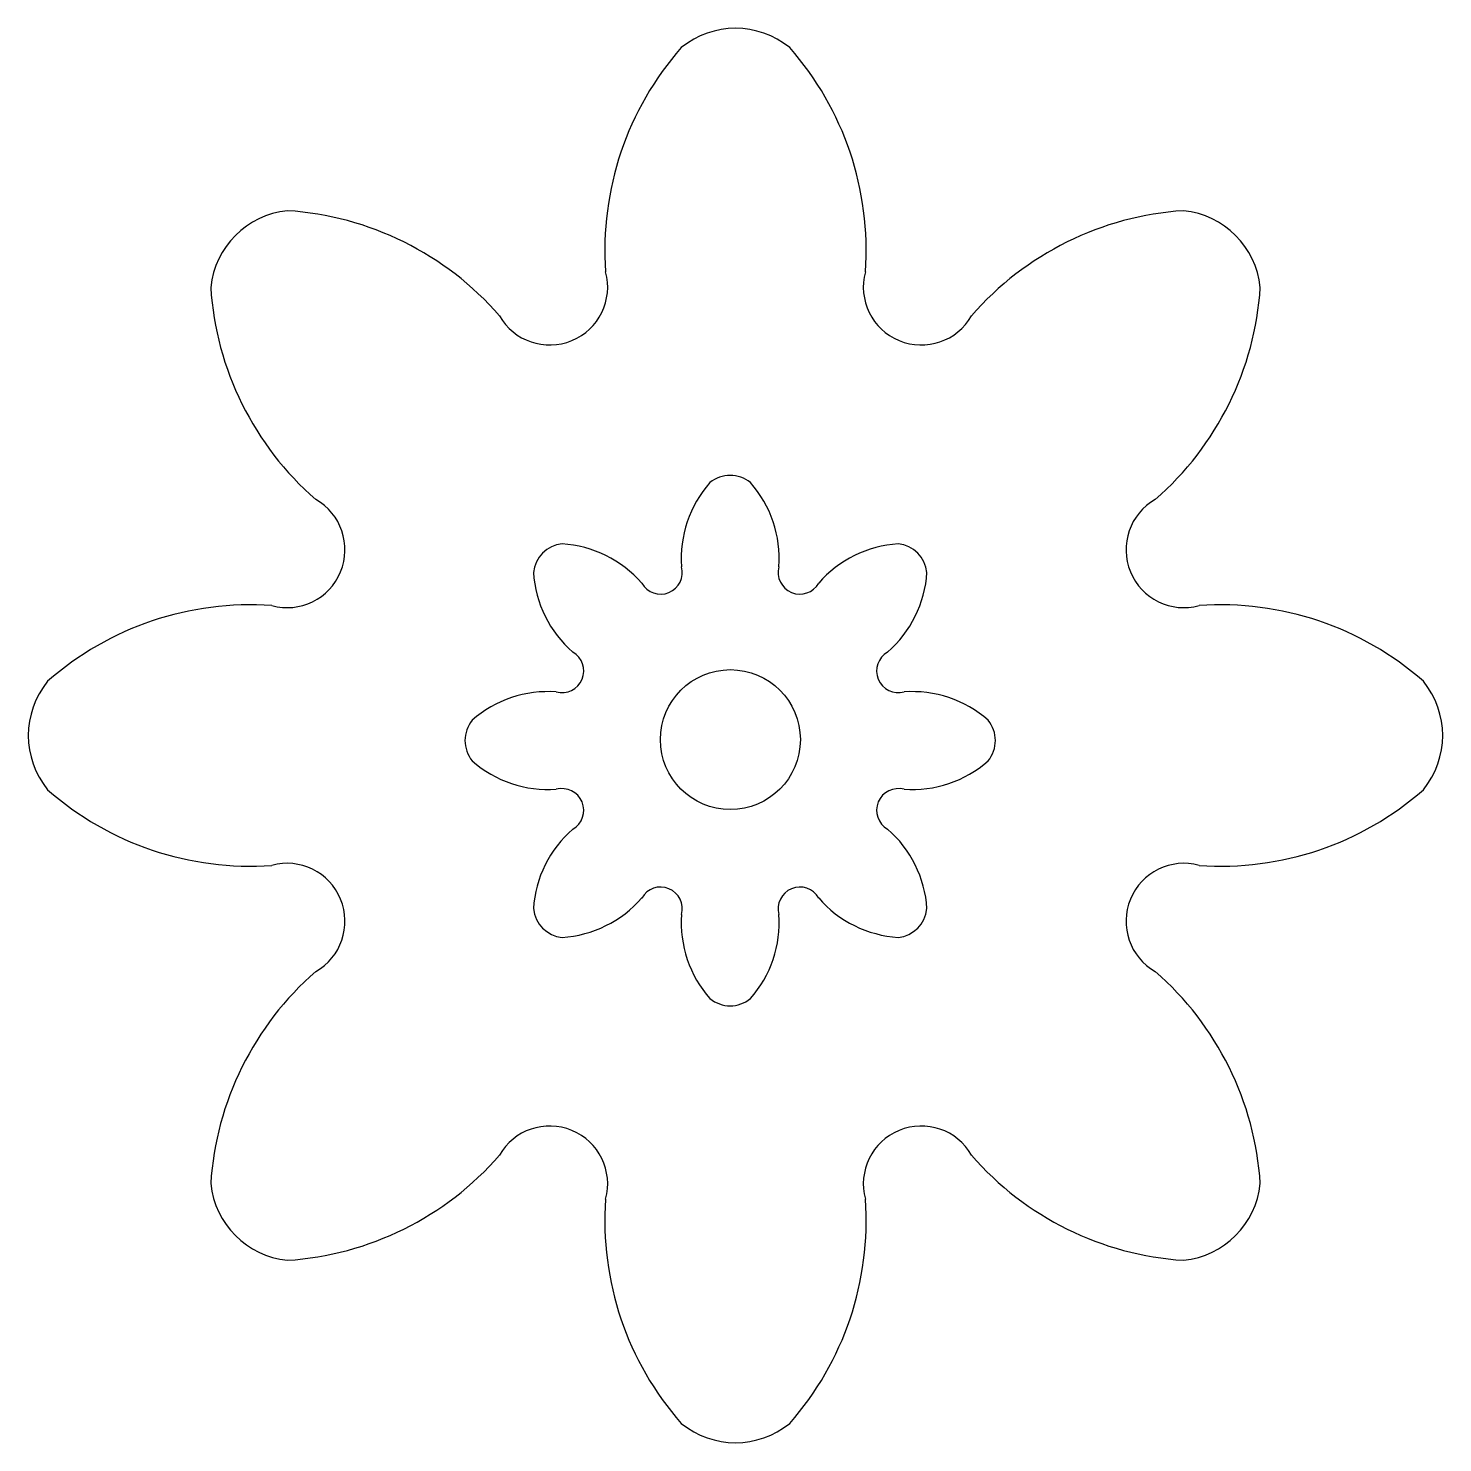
# Model space of a CAD drawing. Extents: x 3770 to 4593, y -441 to 381.
import ezdxf

# ---------------------------------------------------------------- set-up
doc = ezdxf.new("R2010")
doc.units = 13
doc.header["$MEASUREMENT"] = 0

msp = doc.modelspace()

# ---------------------------------------------------------------- linework, layer by layer
for centre in [(4178.53, -32.42, 145.99), (4178.53, -32.42, 125.99), (4178.53, -32.42, 105.99), (4178.53, -32.42, 98.71)]:
    msp.add_circle(centre, 40.69)
for centre, radius, start, end in [((4181.51, 331.31, 30), 49.89, 50.81717, 129.18283), ((4181.51, 331.31, 10), 49.89, 50.81717, 129.18283), ((4181.51, 331.31), 49.89, 50.81717, 129.18283), ((4283.94, 252.15, 30), 178.41, 138.66457, 184.03308), ((4283.94, 252.15, 10), 178.41, 138.66457, 184.03308), ((4283.94, 252.15), 178.41, 138.66457, 184.03308), ((4079.07, 252.15, 30), 178.41, 355.96692, 41.33543), ((4079.07, 252.15, 10), 178.41, 355.96692, 41.33543), ((4079.07, 252.15), 178.41, 355.96692, 41.33543), ((3926.01, 225.48, 30), 49.89, 95.81717, 174.18283), ((3926.01, 225.48, 10), 49.89, 95.81717, 174.18283), ((3926.01, 225.48), 49.89, 95.81717, 174.18283), ((3909.55, 97.07, 30), 178.41, 40.96692, 86.33543), ((3909.55, 97.07, 10), 178.41, 40.96692, 86.33543), ((3909.55, 97.07), 178.41, 40.96692, 86.33543), ((4453.46, 97.07, 30), 178.41, 93.66457, 139.03308), ((4453.46, 97.07, 10), 178.41, 93.66457, 139.03308), ((4453.46, 97.07), 178.41, 93.66457, 139.03308), ((4437, 225.48, 30), 49.89, 5.81717, 84.18283), ((4437, 225.48, 10), 49.89, 5.81717, 84.18283), ((4437, 225.48), 49.89, 5.81717, 84.18283), ((4073.51, 230.72, 30), 33.67, 209.70073, 15.29927), ((4073.51, 230.72, 10), 33.67, 209.70073, 15.29927), ((4073.51, 230.72), 33.67, 209.70073, 15.29927), ((4289.51, 230.72, 30), 33.67, 164.70073, 330.29927), ((4289.51, 230.72, 10), 33.67, 164.70073, 330.29927), ((4289.51, 230.72), 33.67, 164.70073, 330.29927), ((4054.42, 241.94, 30), 178.41, 183.66457, 229.03308), ((4054.42, 241.94, 10), 178.41, 183.66457, 229.03308), ((4054.42, 241.94), 178.41, 183.66457, 229.03308), ((4308.6, 241.94, 30), 178.41, 310.96692, 356.33543), ((4308.6, 241.94, 10), 178.41, 310.96692, 356.33543), ((4308.6, 241.94), 178.41, 310.96692, 356.33543), ((4216.84, 72.83, 78.71), 66.9, 138.66457, 184.03308), ((4216.84, 72.83, 58.71), 66.9, 138.66457, 184.03308), ((4216.84, 72.83, 50), 66.9, 138.66457, 184.03308), ((4178.43, 102.51, 78.71), 18.71, 50.81717, 129.18283), ((4178.43, 102.51, 58.71), 18.71, 50.81717, 129.18283), ((4178.43, 102.51, 50), 18.71, 50.81717, 129.18283), ((4140.01, 72.83, 78.71), 66.9, 355.96692, 41.33543), ((4140.01, 72.83, 58.71), 66.9, 355.96692, 41.33543), ((4140.01, 72.83, 50), 66.9, 355.96692, 41.33543), ((3920.77, 77.99, 30), 33.67, 254.70073, 60.29927), ((3920.77, 77.99, 10), 33.67, 254.70073, 60.29927), ((3920.77, 77.99), 33.67, 254.70073, 60.29927), ((4442.25, 77.99, 30), 33.67, 119.70073, 285.29927), ((4442.25, 77.99, 10), 33.67, 119.70073, 285.29927), ((4442.25, 77.99), 33.67, 119.70073, 285.29927), ((4082.61, 62.83, 78.71), 18.71, 95.81717, 174.18283), ((4082.61, 62.83, 58.71), 18.71, 95.81717, 174.18283), ((4082.61, 62.83, 50), 18.71, 95.81717, 174.18283), ((4076.44, 14.67, 78.71), 66.9, 40.96692, 86.33543), ((4076.44, 14.67, 58.71), 66.9, 40.96692, 86.33543), ((4076.44, 14.67, 50), 66.9, 40.96692, 86.33543), ((4280.41, 14.67, 78.71), 66.9, 93.66457, 139.03308), ((4280.41, 14.67, 58.71), 66.9, 93.66457, 139.03308), ((4280.41, 14.67, 50), 66.9, 93.66457, 139.03308), ((4274.24, 62.83, 78.71), 18.71, 5.81717, 84.18283), ((4274.24, 62.83, 58.71), 18.71, 5.81717, 84.18283), ((4274.24, 62.83, 50), 18.71, 5.81717, 84.18283), ((4137.93, 64.79, 78.71), 12.62, 209.70073, 15.29927), ((4137.93, 64.79, 58.71), 12.62, 209.70073, 15.29927), ((4137.93, 64.79, 50), 12.62, 209.70073, 15.29927), ((4218.93, 64.79, 78.71), 12.62, 164.70073, 330.29927), ((4218.93, 64.79, 58.71), 12.62, 164.70073, 330.29927), ((4218.93, 64.79, 50), 12.62, 164.70073, 330.29927), ((4130.77, 69, 78.71), 66.9, 183.66457, 229.03308), ((4130.77, 69, 58.71), 66.9, 183.66457, 229.03308), ((4130.77, 69, 50), 66.9, 183.66457, 229.03308), ((4226.09, 69, 78.71), 66.9, 310.96692, 356.33543), ((4226.09, 69, 58.71), 66.9, 310.96692, 356.33543), ((4226.09, 69, 50), 66.9, 310.96692, 356.33543), ((3899.34, -132.45, 30), 178.41, 85.96692, 131.33543), ((3899.34, -132.45, 10), 178.41, 85.96692, 131.33543), ((3899.34, -132.45), 178.41, 85.96692, 131.33543), ((4463.68, -132.45, 30), 178.41, 48.66457, 94.03308), ((4463.68, -132.45, 10), 178.41, 48.66457, 94.03308), ((4463.68, -132.45), 178.41, 48.66457, 94.03308), ((4080.65, 7.51, 78.71), 12.62, 254.70073, 60.29927), ((4080.65, 7.51, 58.71), 12.62, 254.70073, 60.29927), ((4080.65, 7.51, 50), 12.62, 254.70073, 60.29927), ((4276.2, 7.51, 78.71), 12.62, 119.70073, 285.29927), ((4276.2, 7.51, 58.71), 12.62, 119.70073, 285.29927), ((4276.2, 7.51, 50), 12.62, 119.70073, 285.29927), ((3820.18, -30.02, 30), 49.89, 140.81717, 219.18283), ((3820.18, -30.02, 10), 49.89, 140.81717, 219.18283), ((3820.18, -30.02), 49.89, 140.81717, 219.18283), ((4542.83, -30.02, 30), 49.89, 320.81717, 39.18283), ((4542.83, -30.02, 10), 49.89, 320.81717, 39.18283), ((4542.83, -30.02), 49.89, 320.81717, 39.18283), ((4072.61, -71.4, 78.71), 66.9, 85.96692, 131.33543), ((4072.61, -71.4, 58.71), 66.9, 85.96692, 131.33543), ((4072.61, -71.4, 50), 66.9, 85.96692, 131.33543), ((4284.24, -71.4, 78.71), 66.9, 48.66457, 94.03308), ((4284.24, -71.4, 58.71), 66.9, 48.66457, 94.03308), ((4284.24, -71.4, 50), 66.9, 48.66457, 94.03308), ((4042.93, -32.99, 78.71), 18.71, 140.81717, 219.18283), ((4042.93, -32.99, 58.71), 18.71, 140.81717, 219.18283), ((4042.93, -32.99, 50), 18.71, 140.81717, 219.18283), ((4313.92, -32.99, 78.71), 18.71, 320.81717, 39.18283), ((4313.92, -32.99, 58.71), 18.71, 320.81717, 39.18283), ((4313.92, -32.99, 50), 18.71, 320.81717, 39.18283), ((4072.61, 5.43, 78.71), 66.9, 228.66457, 274.03308), ((4072.61, 5.43, 58.71), 66.9, 228.66457, 274.03308), ((4072.61, 5.43, 50), 66.9, 228.66457, 274.03308), ((4284.24, 5.43, 78.71), 66.9, 265.96692, 311.33543), ((4284.24, 5.43, 58.71), 66.9, 265.96692, 311.33543), ((4284.24, 5.43, 50), 66.9, 265.96692, 311.33543), ((3899.34, 72.42, 30), 178.41, 228.66457, 274.03308), ((3899.34, 72.42, 10), 178.41, 228.66457, 274.03308), ((3899.34, 72.42), 178.41, 228.66457, 274.03308), ((4080.65, -73.49, 78.71), 12.62, 299.70073, 105.29927), ((4080.65, -73.49, 58.71), 12.62, 299.70073, 105.29927), ((4080.65, -73.49, 50), 12.62, 299.70073, 105.29927), ((4276.2, -73.49, 78.71), 12.62, 74.70073, 240.29927), ((4276.2, -73.49, 58.71), 12.62, 74.70073, 240.29927), ((4276.2, -73.49, 50), 12.62, 74.70073, 240.29927), ((4463.68, 72.42, 30), 178.41, 265.96692, 311.33543), ((4463.68, 72.42, 10), 178.41, 265.96692, 311.33543), ((4463.68, 72.42), 178.41, 265.96692, 311.33543), ((4130.77, -134.97, 78.71), 66.9, 130.96692, 176.33543), ((4130.77, -134.97, 58.71), 66.9, 130.96692, 176.33543), ((4130.77, -134.97, 50), 66.9, 130.96692, 176.33543), ((4226.09, -134.97, 78.71), 66.9, 3.66457, 49.03308), ((4226.09, -134.97, 58.71), 66.9, 3.66457, 49.03308), ((4226.09, -134.97, 50), 66.9, 3.66457, 49.03308), ((3920.77, -138.02, 30), 33.67, 299.70073, 105.29927), ((3920.77, -138.02, 10), 33.67, 299.70073, 105.29927), ((3920.77, -138.02), 33.67, 299.70073, 105.29927), ((4442.25, -138.02, 30), 33.67, 74.70073, 240.29927), ((4442.25, -138.02, 10), 33.67, 74.70073, 240.29927), ((4442.25, -138.02), 33.67, 74.70073, 240.29927), ((4137.93, -130.76, 78.71), 12.62, 344.70073, 150.29927), ((4137.93, -130.76, 58.71), 12.62, 344.70073, 150.29927), ((4137.93, -130.76, 50), 12.62, 344.70073, 150.29927), ((4218.93, -130.76, 78.71), 12.62, 29.70073, 195.29927), ((4218.93, -130.76, 58.71), 12.62, 29.70073, 195.29927), ((4218.93, -130.76, 50), 12.62, 29.70073, 195.29927), ((4082.61, -128.8, 78.71), 18.71, 185.81717, 264.18283), ((4082.61, -128.8, 58.71), 18.71, 185.81717, 264.18283), ((4082.61, -128.8, 50), 18.71, 185.81717, 264.18283), ((4076.44, -80.64, 78.71), 66.9, 273.66457, 319.03308), ((4076.44, -80.64, 58.71), 66.9, 273.66457, 319.03308), ((4076.44, -80.64, 50), 66.9, 273.66457, 319.03308), ((4280.41, -80.64, 78.71), 66.9, 220.96692, 266.33543), ((4280.41, -80.64, 58.71), 66.9, 220.96692, 266.33543), ((4280.41, -80.64, 50), 66.9, 220.96692, 266.33543), ((4274.24, -128.8, 78.71), 18.71, 275.81717, 354.18283), ((4274.24, -128.8, 58.71), 18.71, 275.81717, 354.18283), ((4274.24, -128.8, 50), 18.71, 275.81717, 354.18283), ((4216.84, -138.8, 78.71), 66.9, 175.96692, 221.33543), ((4216.84, -138.8, 58.71), 66.9, 175.96692, 221.33543), ((4216.84, -138.8, 50), 66.9, 175.96692, 221.33543), ((4140.01, -138.8, 78.71), 66.9, 318.66457, 4.03308), ((4140.01, -138.8, 58.71), 66.9, 318.66457, 4.03308), ((4140.01, -138.8, 50), 66.9, 318.66457, 4.03308), ((4054.42, -301.97, 30), 178.41, 130.96692, 176.33543), ((4054.42, -301.97, 10), 178.41, 130.96692, 176.33543), ((4054.42, -301.97), 178.41, 130.96692, 176.33543), ((4308.6, -301.97, 30), 178.41, 3.66457, 49.03308), ((4308.6, -301.97, 10), 178.41, 3.66457, 49.03308), ((4308.6, -301.97), 178.41, 3.66457, 49.03308), ((4178.43, -168.48, 78.71), 18.71, 230.81717, 309.18283), ((4178.43, -168.48, 58.71), 18.71, 230.81717, 309.18283), ((4178.43, -168.48, 50), 18.71, 230.81717, 309.18283), ((4073.51, -290.75, 30), 33.67, 344.70073, 150.29927), ((4073.51, -290.75, 10), 33.67, 344.70073, 150.29927), ((4073.51, -290.75), 33.67, 344.70073, 150.29927), ((4289.51, -290.75, 30), 33.67, 29.70073, 195.29927), ((4289.51, -290.75, 10), 33.67, 29.70073, 195.29927), ((4289.51, -290.75), 33.67, 29.70073, 195.29927), ((3909.55, -157.11, 30), 178.41, 273.66457, 319.03308), ((3909.55, -157.11, 10), 178.41, 273.66457, 319.03308), ((3909.55, -157.11), 178.41, 273.66457, 319.03308), ((4453.46, -157.11, 30), 178.41, 220.96692, 266.33543), ((4453.46, -157.11, 10), 178.41, 220.96692, 266.33543), ((4453.46, -157.11), 178.41, 220.96692, 266.33543), ((3926.01, -285.51, 30), 49.89, 185.81717, 264.18283), ((3926.01, -285.51, 10), 49.89, 185.81717, 264.18283), ((3926.01, -285.51), 49.89, 185.81717, 264.18283), ((4437, -285.51, 30), 49.89, 275.81717, 354.18283), ((4437, -285.51, 10), 49.89, 275.81717, 354.18283), ((4437, -285.51), 49.89, 275.81717, 354.18283), ((4283.94, -312.18, 30), 178.41, 175.96692, 221.33543), ((4283.94, -312.18, 10), 178.41, 175.96692, 221.33543), ((4283.94, -312.18), 178.41, 175.96692, 221.33543), ((4079.07, -312.18, 30), 178.41, 318.66457, 4.03308), ((4079.07, -312.18, 10), 178.41, 318.66457, 4.03308), ((4079.07, -312.18), 178.41, 318.66457, 4.03308), ((4181.51, -391.34, 30), 49.89, 230.81717, 309.18283), ((4181.51, -391.34, 10), 49.89, 230.81717, 309.18283), ((4181.51, -391.34), 49.89, 230.81717, 309.18283)]:
    msp.add_arc(centre, radius, start, end)

doc.saveas('drawing.dxf')
